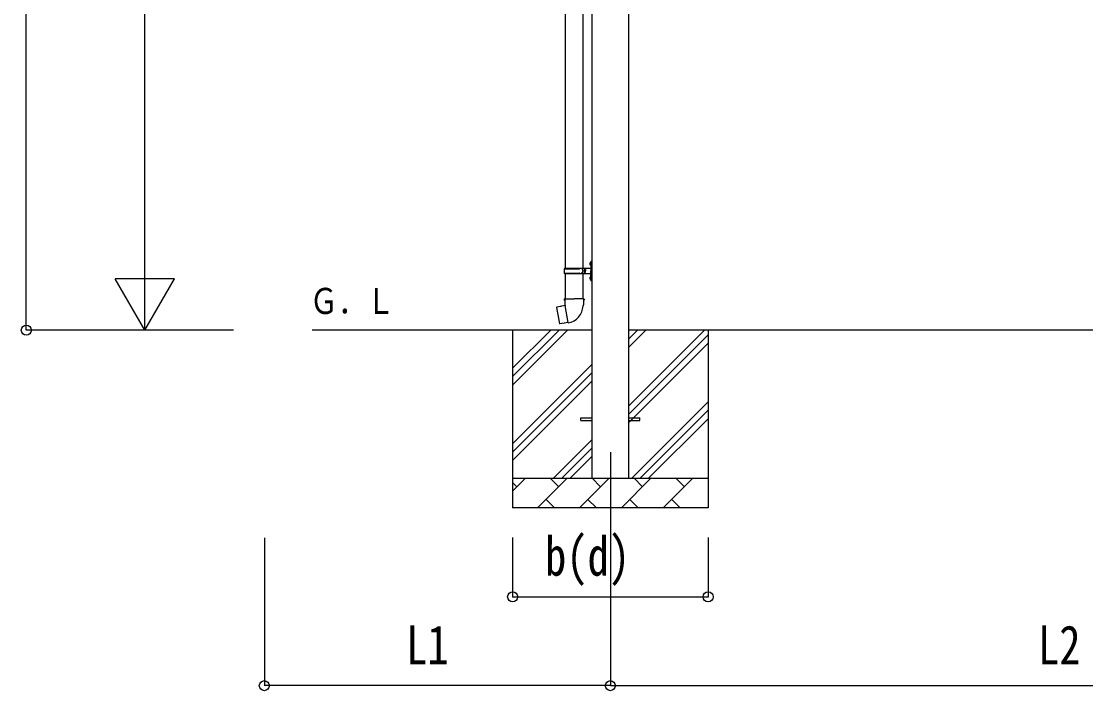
# Model space of a CAD drawing. Units: millimetres, scale not verified. Extents: x -16820 to 16820, y -11880 to 11880.
# Drawn here: x -4347 to -751, y -2648 to -388 of the extents above; entities that cross this region are included whole.
import ezdxf
from ezdxf.enums import TextEntityAlignment as Align

# ---------------------------------------------------------------- set-up
doc = ezdxf.new("R2010")
doc.units = ezdxf.units.MM
doc.header["$LTSCALE"] = 50
for name, color, linetype in [('0-3_YKK_12', 2, 'Continuous'), ('0-4_YKK_13', 4, 'Continuous'), ('0-5_YKK_A1', 4, 'Continuous'), ('0-6_YKK_D', 6, 'Continuous')]:
    doc.layers.add(name, color=color, linetype=linetype)
doc.styles.add('ＭＳ ゴシック', font='')
doc.styles.get('ＭＳ ゴシック').set_extended_font_data('MS Gothic')

msp = doc.modelspace()

# ---------------------------------------------------------------- linework, layer by layer
at = {"layer": '0-3_YKK_12'}
msp.add_line((-2356.88, -1842.62), (-2356.88, -2342.62), dxfattribs=at)
at = {"layer": '0-4_YKK_13'}
for p, q in [((-2509.38, -317.45), (-2509.38, -1221.96)), ((-2449.38, -317.45), (-2449.38, -1221.96)), ((-2511.38, -1221.96), (-2425.38, -1221.96)), ((-2511.38, -1221.96), (-2511.38, -1223.96)), ((-2452.38, -1221.96), (-2452.38, -1226.46)), ((-2444.38, -1221.96), (-2444.38, -1230.96)), ((-2425.68, -1204.81), (-2423.63, -1205.81)), ((-2424.41, -1202.81), (-2423.78, -1202.81)), ((-2424.41, -1202.81), (-2424.41, -1211.11)), ((-2424.41, -1211.11), (-2423.78, -1211.11)), ((-2423.78, -1202.81), (-2423.78, -1211.11)), ((-2423.78, -1202.81), (-2423.38, -1203.21)), ((-2423.78, -1211.11), (-2423.38, -1210.71)), ((-2423.63, -1205.81), (-2423.02, -1206.96)), ((-2423.38, -1198.96), (-2420.38, -1197.46)), ((-2423.38, -1198.96), (-2423.38, -1230.96)), ((-2423.38, -1203.21), (-2423.38, -1210.71)), ((-2420.38, -1197.46), (-2420.38, -1230.96)), ((-2420.38, -1197.46), (-2419.38, -1197.46)), ((-2419.38, -1197.46), (-2419.38, -1230.96)), ((-2512.38, -1223.96), (-2462.04, -1223.96)), ((-2512.38, -1237.96), (-2462.04, -1237.96)), ((-2511.38, -1239.96), (-2511.38, -1237.96)), ((-2511.38, -1239.96), (-2425.38, -1239.96)), ((-2509.38, -1239.96), (-2509.38, -1324.88)), ((-2452.38, -1226.46), (-2450.38, -1226.46)), ((-2452.38, -1239.96), (-2452.38, -1235.46)), ((-2452.38, -1235.46), (-2450.38, -1235.46)), ((-2450.38, -1226.46), (-2450.38, -1230.96)), ((-2450.38, -1235.46), (-2450.38, -1230.96)), ((-2449.38, -1239.96), (-2449.38, -1324.88)), ((-2444.38, -1226.46), (-2441.38, -1226.46)), ((-2444.38, -1239.96), (-2444.38, -1230.96)), ((-2444.38, -1235.46), (-2441.38, -1235.46)), ((-2441.38, -1226.46), (-2441.38, -1230.96)), ((-2441.38, -1235.46), (-2441.38, -1230.96)), ((-2425.68, -1252.81), (-2423.63, -1253.81)), ((-2424.41, -1250.81), (-2423.78, -1250.81)), ((-2424.41, -1250.81), (-2424.41, -1259.11)), ((-2423.78, -1250.81), (-2423.78, -1259.11)), ((-2423.78, -1250.81), (-2423.38, -1251.21)), ((-2423.63, -1253.81), (-2423.02, -1254.96)), ((-2423.38, -1262.96), (-2423.38, -1230.96)), ((-2423.38, -1251.21), (-2423.38, -1258.71)), ((-2420.38, -1264.46), (-2420.38, -1230.96)), ((-2419.38, -1264.46), (-2419.38, -1230.96)), ((-2424.41, -1259.11), (-2423.78, -1259.11)), ((-2423.78, -1259.11), (-2423.38, -1258.71)), ((-2423.38, -1262.96), (-2420.38, -1264.46)), ((-2420.38, -1264.46), (-2419.38, -1264.46)), ((-2511.23, -1324.88), (-2513.38, -1325.67)), ((-2513.38, -1325.67), (-2513.38, -1329.28)), ((-2513.38, -1329.28), (-2511.13, -1330.1)), ((-2511.23, -1324.88), (-2479.38, -1324.88)), ((-2511.23, -1324.88), (-2511.13, -1330.1)), ((-2511.13, -1330.1), (-2510.88, -1344.88)), ((-2447.53, -1324.88), (-2479.38, -1324.88)), ((-2445.38, -1329.28), (-2447.62, -1330.1)), ((-2447.53, -1324.88), (-2445.38, -1325.67)), ((-2445.38, -1325.67), (-2445.38, -1329.28)), ((-2537.84, -1353.34), (-2538.64, -1354.51)), ((-2538.64, -1354.51), (-2529.02, -1409.06)), ((-2509.97, -1348.09), (-2537.84, -1353.34)), ((-2525.09, -1350.73), (-2525.31, -1350.97)), ((-2510.88, -1344.88), (-2509.53, -1346.88)), ((-2499.61, -1405.38), (-2509.75, -1347.91)), ((-2509.72, -1347.09), (-2509.72, -1347.79)), ((-2509.53, -1346.88), (-2509.56, -1346.89)), ((-2449.19, -1346.83), (-2449.26, -1348.99)), ((-2447.88, -1344.88), (-2449.19, -1346.83)), ((-2515, -1407.98), (-2515.28, -1407.82)), ((-2499.31, -1406.14), (-2499.55, -1405.48)), ((-2456.88, -1726.46), (-2419.38, -1726.46)), ((-2456.88, -1735.46), (-2456.88, -1726.46)), ((-2456.88, -1735.46), (-2419.38, -1735.46)), ((-2294.38, -1726.46), (-2256.88, -1726.46)), ((-2294.38, -1735.46), (-2256.88, -1735.46)), ((-2256.88, -1735.46), (-2256.88, -1726.46))]:
    msp.add_line(p, q, dxfattribs=at)
for points in [[(-2425.68, -1209.1), (-2423.63, -1208.11), (-2423.02, -1206.96)], [(-2425.68, -1257.1), (-2423.63, -1256.11), (-2423.02, -1254.96)], [(-2447.53, -1324.88), (-2447.62, -1330.1), (-2447.88, -1344.88)], [(-2522.85, -1350.51), (-2523.13, -1350.36), (-2525.09, -1350.73)], [(-2499.88, -1405.29), (-2527.86, -1409.89), (-2529.02, -1409.06)], [(-2512.81, -1407.41), (-2513.03, -1407.65), (-2515, -1407.98)]]:
    msp.add_lwpolyline(points, dxfattribs=at)
for centre, radius, start, end in [((-2462.04, -1221.96), 2, 270, 359.99998), ((-2420.08, -1206.96), 6, 136.21765, 223.78235), ((-2425.38, -1219.96), 2, 270, 359.99998), ((-2463.63, -1230.96), 49.25, 171.82876, 180.00002), ((-2463.63, -1230.96), 49.25, 180.00002, 188.17127), ((-2462.04, -1239.96), 2, 0.00005, 90.00004), ((-2420.08, -1254.96), 6, 136.21765, 223.78235), ((-2425.38, -1241.96), 2, 0.00005, 90.00004), ((-2510.02, -1347.79), 0.3, 280.66842, 0), ((-2509.52, -1347.09), 0.2, 100, 180), ((-2509.53, -1346.88), 60.3, 279.96938, 358), ((-2499.83, -1405.58), 0.3, 20, 99.33158), ((-2499.12, -1406.08), 0.2, 200, 279.96938)]:
    msp.add_arc(centre, radius, start, end, dxfattribs=at)
at = {"layer": '0-5_YKK_A1'}
for p, q in [((-2419.38, 866.54), (-2419.38, -1930.96)), ((-2294.38, -1930.96), (-2294.38, 866.54)), ((-2419.38, -1430.96), (-3363.54, -1430.96)), ((-2686.88, -1430.96), (-2686.88, -2030.96)), ((-2686.88, -1616.01), (-2501.83, -1430.96)), ((-2686.88, -1587.72), (-2530.11, -1430.96)), ((-2686.88, -1559.44), (-2558.39, -1430.96)), ((680.62, -1430.96), (-2294.38, -1430.96)), ((-2294.38, -1686.06), (-2039.28, -1430.96)), ((-2294.38, -1488.07), (-2237.27, -1430.96)), ((-2294.38, -1459.78), (-2265.55, -1430.96)), ((-2026.88, -1430.96), (-2026.88, -2030.96)), ((-2294.38, -1714.34), (-2026.88, -1446.84)), ((-2294.38, -1742.62), (-2026.88, -1475.12)), ((-2686.88, -1814), (-2419.38, -1546.5)), ((-2686.88, -1842.28), (-2419.38, -1574.78)), ((-2686.88, -1870.57), (-2419.38, -1603.07)), ((-2284.72, -1930.96), (-2026.88, -1673.11)), ((-2256.43, -1930.96), (-2026.88, -1701.4)), ((-2228.15, -1930.96), (-2026.88, -1729.68)), ((-2549.28, -1930.96), (-2419.38, -1801.06)), ((-2520.99, -1930.96), (-2419.38, -1829.34)), ((-2492.71, -1930.96), (-2419.38, -1857.62)), ((-2686.88, -1930.96), (-2026.88, -1930.96)), ((-2686.88, -1973.85), (-2643.98, -1930.96)), ((-2602.56, -2030.96), (-2502.56, -1930.96)), ((-2531.11, -1959.51), (-2559.67, -1930.96)), ((-2461.14, -2030.96), (-2361.14, -1930.96)), ((-2389.69, -1959.51), (-2418.25, -1930.96)), ((-2319.72, -2030.96), (-2219.72, -1930.96)), ((-2248.27, -1959.51), (-2276.83, -1930.96)), ((-2178.3, -2030.96), (-2078.3, -1930.96)), ((-2106.85, -1959.51), (-2135.4, -1930.96)), ((-2030.16, -1930.96), (-2026.88, -1927.67)), ((-2672.54, -1959.51), (-2686.88, -1945.17)), ((-2574.01, -2002.4), (-2545.45, -2030.96)), ((-2432.59, -2002.4), (-2404.03, -2030.96)), ((-2291.17, -2002.4), (-2262.61, -2030.96)), ((-2149.74, -2002.4), (-2121.19, -2030.96)), ((-2026.88, -2030.96), (-2686.88, -2030.96))]:
    msp.add_line(p, q, dxfattribs=at)
at = {"layer": '0-6_YKK_D'}
for p, q in [((-4329.52, -1430.96), (-4329.52, 1187.62)), ((-3929.52, -1230.96), (-3929.52, 669.04)), ((-3929.52, -1430.96), (-3929.52, -1084.55)), ((-3929.52, -1430.96), (-4029.52, -1257.75)), ((-3829.52, -1257.75), (-4029.52, -1257.75)), ((-3929.52, -1430.96), (-3829.52, -1257.75)), ((-3629.52, -1430.96), (-4330.52, -1430.96)), ((-3629.52, -1430.96), (-3930.52, -1430.96)), ((-3525.57, -2131.96), (-3525.57, -2631.96)), ((-2686.88, -2130.96), (-2686.88, -2331.96)), ((-2356.88, -2130.96), (-2356.88, -2631.96)), ((-2356.88, -2130.96), (-2356.88, -2631.96)), ((-2026.88, -2130.96), (-2026.88, -2331.96)), ((-2686.88, -2330.96), (-2026.88, -2330.96)), ((-2356.88, -2630.96), (-3525.57, -2630.96)), ((-2356.88, -2630.96), (743.12, -2630.96))]:
    msp.add_line(p, q, dxfattribs=at)
for centre in [(-4329.52, -1430.96), (-2686.88, -2330.96), (-2026.88, -2330.96), (-3525.57, -2630.96), (-2356.88, -2630.96), (-2356.88, -2630.96)]:
    msp.add_circle(centre, 17, dxfattribs=at)

# ---------------------------------------------------------------- texts
at = {"layer": '0-5_YKK_A1', "style": 'ＭＳ ゴシック', "width": 0.8}
msp.add_text('Ｇ．Ｌ', height=87.98, dxfattribs=at).set_placement((-3372.61, -1402.51), align=Align.BOTTOM_LEFT)
at = {"layer": '0-6_YKK_D', "style": 'ＭＳ ゴシック', "width": 0.8}
for s, p in [('b(d)', (-2577.68, -2298.96)), ('L1', (-3046.82, -2598.96)), ('L2', (-912.48, -2598.96))]:
    msp.add_text(s, height=132, dxfattribs=at).set_placement(p, align=Align.BOTTOM_LEFT)

doc.saveas('drawing.dxf')
